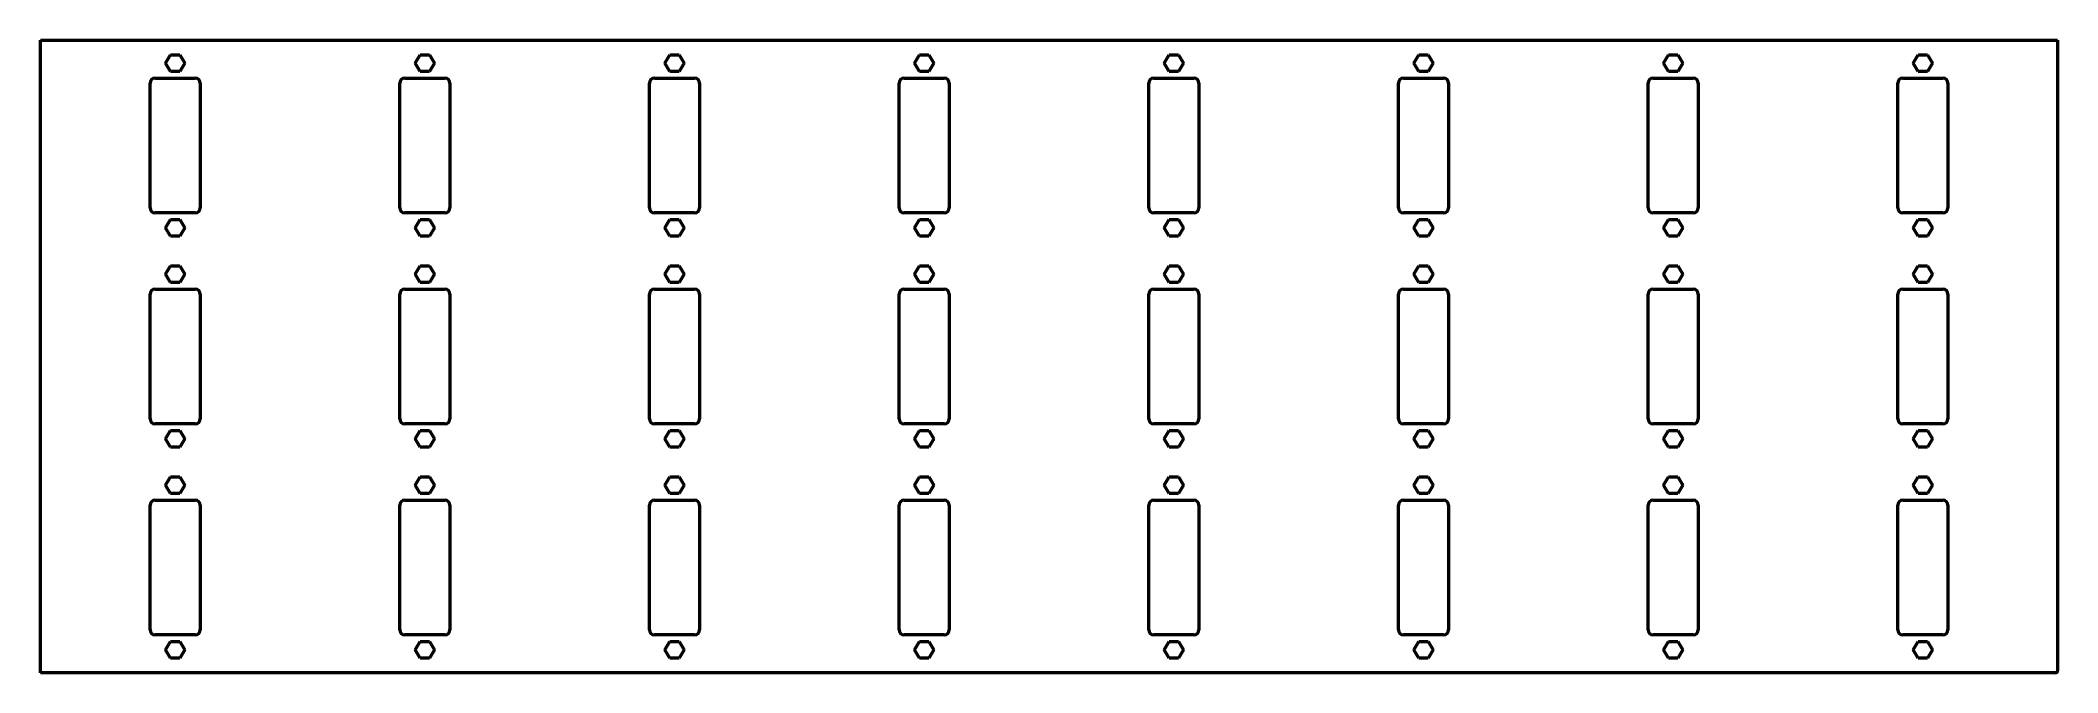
# Model space of a CAD drawing. Header units: millimetres. Extents: x 0 to 2020, y -212 to 421.
import ezdxf

# ---------------------------------------------------------------- set-up
doc = ezdxf.new("R2010")
doc.units = ezdxf.units.MM
doc.layers.add('IV_INTERIOR_PROFILES', color=7, linetype='Continuous', lineweight=50)
doc.layers.add('IV_OUTER_PROFILE', color=7, linetype='Continuous', lineweight=50)

msp = doc.modelspace()

# ---------------------------------------------------------------- linework, layer by layer
at = {"layer": 'IV_INTERIOR_PROFILES'}
for p, q in [((125.3, 398.5), (130.2, 406.9)), ((130.2, 406.9), (139.8, 406.9)), ((139.8, 406.9), (144.7, 398.5)), ((375.3, 398.5), (380.2, 406.9)), ((380.2, 406.9), (389.8, 406.9)), ((389.8, 406.9), (394.7, 398.5)), ((625.3, 398.5), (630.2, 406.9)), ((630.2, 406.9), (639.8, 406.9)), ((639.8, 406.9), (644.7, 398.5)), ((875.3, 398.5), (880.2, 406.9)), ((880.2, 406.9), (889.8, 406.9)), ((889.8, 406.9), (894.7, 398.5)), ((1125.3, 398.5), (1130.2, 406.9)), ((1130.2, 406.9), (1139.8, 406.9)), ((1139.8, 406.9), (1144.7, 398.5)), ((1375.3, 398.5), (1380.2, 406.9)), ((1380.2, 406.9), (1389.8, 406.9)), ((1389.8, 406.9), (1394.7, 398.5)), ((1625.3, 398.5), (1630.2, 406.9)), ((1630.2, 406.9), (1639.8, 406.9)), ((1639.8, 406.9), (1644.7, 398.5)), ((1875.3, 398.5), (1880.2, 406.9)), ((1880.2, 406.9), (1889.8, 406.9)), ((1889.8, 406.9), (1894.7, 398.5)), ((130.2, 390.1), (125.3, 398.5)), ((139.8, 390.1), (130.2, 390.1)), ((144.7, 398.5), (139.8, 390.1)), ((380.2, 390.1), (375.3, 398.5)), ((389.8, 390.1), (380.2, 390.1)), ((394.7, 398.5), (389.8, 390.1)), ((630.2, 390.1), (625.3, 398.5)), ((639.8, 390.1), (630.2, 390.1)), ((644.7, 398.5), (639.8, 390.1)), ((880.2, 390.1), (875.3, 398.5)), ((889.8, 390.1), (880.2, 390.1)), ((894.7, 398.5), (889.8, 390.1)), ((1130.2, 390.1), (1125.3, 398.5)), ((1139.8, 390.1), (1130.2, 390.1)), ((1144.7, 398.5), (1139.8, 390.1)), ((1380.2, 390.1), (1375.3, 398.5)), ((1389.8, 390.1), (1380.2, 390.1)), ((1394.7, 398.5), (1389.8, 390.1)), ((1630.2, 390.1), (1625.3, 398.5)), ((1639.8, 390.1), (1630.2, 390.1)), ((1644.7, 398.5), (1639.8, 390.1)), ((1880.2, 390.1), (1875.3, 398.5)), ((1889.8, 390.1), (1880.2, 390.1)), ((1894.7, 398.5), (1889.8, 390.1)), ((110, 253.5), (110, 378.5)), ((115, 383.5), (155, 383.5)), ((160, 378.5), (160, 253.5)), ((360, 253.5), (360, 378.5)), ((365, 383.5), (405, 383.5)), ((410, 378.5), (410, 253.5)), ((610, 253.5), (610, 378.5)), ((615, 383.5), (655, 383.5)), ((660, 378.5), (660, 253.5)), ((860, 253.5), (860, 378.5)), ((865, 383.5), (905, 383.5)), ((910, 378.5), (910, 253.5)), ((1110, 253.5), (1110, 378.5)), ((1115, 383.5), (1155, 383.5)), ((1160, 378.5), (1160, 253.5)), ((1360, 253.5), (1360, 378.5)), ((1365, 383.5), (1405, 383.5)), ((1410, 378.5), (1410, 253.5)), ((1610, 253.5), (1610, 378.5)), ((1615, 383.5), (1655, 383.5)), ((1660, 378.5), (1660, 253.5)), ((1860, 253.5), (1860, 378.5)), ((1865, 383.5), (1905, 383.5)), ((1910, 378.5), (1910, 253.5)), ((155, 248.5), (115, 248.5)), ((405, 248.5), (365, 248.5)), ((655, 248.5), (615, 248.5)), ((905, 248.5), (865, 248.5)), ((1155, 248.5), (1115, 248.5)), ((1405, 248.5), (1365, 248.5)), ((1655, 248.5), (1615, 248.5)), ((1905, 248.5), (1865, 248.5)), ((125.3, 233.5), (130.2, 241.9)), ((130.2, 225.1), (125.3, 233.5)), ((130.2, 241.9), (139.8, 241.9)), ((139.8, 225.1), (130.2, 225.1)), ((139.8, 241.9), (144.7, 233.5)), ((144.7, 233.5), (139.8, 225.1)), ((375.3, 233.5), (380.2, 241.9)), ((380.2, 225.1), (375.3, 233.5)), ((380.2, 241.9), (389.8, 241.9)), ((389.8, 225.1), (380.2, 225.1)), ((389.8, 241.9), (394.7, 233.5)), ((394.7, 233.5), (389.8, 225.1)), ((625.3, 233.5), (630.2, 241.9)), ((630.2, 225.1), (625.3, 233.5)), ((630.2, 241.9), (639.8, 241.9)), ((639.8, 225.1), (630.2, 225.1)), ((639.8, 241.9), (644.7, 233.5)), ((644.7, 233.5), (639.8, 225.1)), ((875.3, 233.5), (880.2, 241.9)), ((880.2, 225.1), (875.3, 233.5)), ((880.2, 241.9), (889.8, 241.9)), ((889.8, 225.1), (880.2, 225.1)), ((889.8, 241.9), (894.7, 233.5)), ((894.7, 233.5), (889.8, 225.1)), ((1125.3, 233.5), (1130.2, 241.9)), ((1130.2, 225.1), (1125.3, 233.5)), ((1130.2, 241.9), (1139.8, 241.9)), ((1139.8, 225.1), (1130.2, 225.1)), ((1139.8, 241.9), (1144.7, 233.5)), ((1144.7, 233.5), (1139.8, 225.1)), ((1375.3, 233.5), (1380.2, 241.9)), ((1380.2, 225.1), (1375.3, 233.5)), ((1380.2, 241.9), (1389.8, 241.9)), ((1389.8, 225.1), (1380.2, 225.1)), ((1389.8, 241.9), (1394.7, 233.5)), ((1394.7, 233.5), (1389.8, 225.1)), ((1625.3, 233.5), (1630.2, 241.9)), ((1630.2, 225.1), (1625.3, 233.5)), ((1630.2, 241.9), (1639.8, 241.9)), ((1639.8, 225.1), (1630.2, 225.1)), ((1639.8, 241.9), (1644.7, 233.5)), ((1644.7, 233.5), (1639.8, 225.1)), ((1875.3, 233.5), (1880.2, 241.9)), ((1880.2, 225.1), (1875.3, 233.5)), ((1880.2, 241.9), (1889.8, 241.9)), ((1889.8, 225.1), (1880.2, 225.1)), ((1889.8, 241.9), (1894.7, 233.5)), ((1894.7, 233.5), (1889.8, 225.1)), ((125.3, 187.1), (130.2, 195.5)), ((130.2, 178.7), (125.3, 187.1)), ((130.2, 195.5), (139.8, 195.5)), ((139.8, 195.5), (144.7, 187.1)), ((144.7, 187.1), (139.8, 178.7)), ((375.3, 187.1), (380.2, 195.5)), ((380.2, 178.7), (375.3, 187.1)), ((380.2, 195.5), (389.8, 195.5)), ((389.8, 195.5), (394.7, 187.1)), ((394.7, 187.1), (389.8, 178.7)), ((625.3, 187.1), (630.2, 195.5)), ((630.2, 178.7), (625.3, 187.1)), ((630.2, 195.5), (639.8, 195.5)), ((639.8, 195.5), (644.7, 187.1)), ((644.7, 187.1), (639.8, 178.7)), ((875.3, 187.1), (880.2, 195.5)), ((880.2, 178.7), (875.3, 187.1)), ((880.2, 195.5), (889.8, 195.5)), ((889.8, 195.5), (894.7, 187.1)), ((894.7, 187.1), (889.8, 178.7)), ((1125.3, 187.1), (1130.2, 195.5)), ((1130.2, 178.7), (1125.3, 187.1)), ((1130.2, 195.5), (1139.8, 195.5)), ((1139.8, 195.5), (1144.7, 187.1)), ((1144.7, 187.1), (1139.8, 178.7)), ((1375.3, 187.1), (1380.2, 195.5)), ((1380.2, 178.7), (1375.3, 187.1)), ((1380.2, 195.5), (1389.8, 195.5)), ((1389.8, 195.5), (1394.7, 187.1)), ((1394.7, 187.1), (1389.8, 178.7)), ((1625.3, 187.1), (1630.2, 195.5)), ((1630.2, 178.7), (1625.3, 187.1)), ((1630.2, 195.5), (1639.8, 195.5)), ((1639.8, 195.5), (1644.7, 187.1)), ((1644.7, 187.1), (1639.8, 178.7)), ((1875.3, 187.1), (1880.2, 195.5)), ((1880.2, 178.7), (1875.3, 187.1)), ((1880.2, 195.5), (1889.8, 195.5)), ((1889.8, 195.5), (1894.7, 187.1)), ((1894.7, 187.1), (1889.8, 178.7)), ((110, 42.1), (110, 167.1)), ((115, 172.1), (155, 172.1)), ((139.8, 178.7), (130.2, 178.7)), ((160, 167.1), (160, 42.1)), ((360, 42.1), (360, 167.1)), ((365, 172.1), (405, 172.1)), ((389.8, 178.7), (380.2, 178.7)), ((410, 167.1), (410, 42.1)), ((610, 42.1), (610, 167.1)), ((615, 172.1), (655, 172.1)), ((639.8, 178.7), (630.2, 178.7)), ((660, 167.1), (660, 42.1)), ((860, 42.1), (860, 167.1)), ((865, 172.1), (905, 172.1)), ((889.8, 178.7), (880.2, 178.7)), ((910, 167.1), (910, 42.1)), ((1110, 42.1), (1110, 167.1)), ((1115, 172.1), (1155, 172.1)), ((1139.8, 178.7), (1130.2, 178.7)), ((1160, 167.1), (1160, 42.1)), ((1360, 42.1), (1360, 167.1)), ((1365, 172.1), (1405, 172.1)), ((1389.8, 178.7), (1380.2, 178.7)), ((1410, 167.1), (1410, 42.1)), ((1610, 42.1), (1610, 167.1)), ((1615, 172.1), (1655, 172.1)), ((1639.8, 178.7), (1630.2, 178.7)), ((1660, 167.1), (1660, 42.1)), ((1860, 42.1), (1860, 167.1)), ((1865, 172.1), (1905, 172.1)), ((1889.8, 178.7), (1880.2, 178.7)), ((1910, 167.1), (1910, 42.1)), ((155, 37.1), (115, 37.1)), ((125.3, 22.1), (130.2, 30.5)), ((130.2, 13.7), (125.3, 22.1)), ((130.2, 30.5), (139.8, 30.5)), ((139.8, 30.5), (144.7, 22.1)), ((144.7, 22.1), (139.8, 13.7)), ((405, 37.1), (365, 37.1)), ((375.3, 22.1), (380.2, 30.5)), ((380.2, 13.7), (375.3, 22.1)), ((380.2, 30.5), (389.8, 30.5)), ((389.8, 30.5), (394.7, 22.1)), ((394.7, 22.1), (389.8, 13.7)), ((655, 37.1), (615, 37.1)), ((625.3, 22.1), (630.2, 30.5)), ((630.2, 13.7), (625.3, 22.1)), ((630.2, 30.5), (639.8, 30.5)), ((639.8, 30.5), (644.7, 22.1)), ((644.7, 22.1), (639.8, 13.7)), ((905, 37.1), (865, 37.1)), ((875.3, 22.1), (880.2, 30.5)), ((880.2, 13.7), (875.3, 22.1)), ((880.2, 30.5), (889.8, 30.5)), ((889.8, 30.5), (894.7, 22.1)), ((894.7, 22.1), (889.8, 13.7)), ((1155, 37.1), (1115, 37.1)), ((1125.3, 22.1), (1130.2, 30.5)), ((1130.2, 13.7), (1125.3, 22.1)), ((1130.2, 30.5), (1139.8, 30.5)), ((1139.8, 30.5), (1144.7, 22.1)), ((1144.7, 22.1), (1139.8, 13.7)), ((1405, 37.1), (1365, 37.1)), ((1375.3, 22.1), (1380.2, 30.5)), ((1380.2, 13.7), (1375.3, 22.1)), ((1380.2, 30.5), (1389.8, 30.5)), ((1389.8, 30.5), (1394.7, 22.1)), ((1394.7, 22.1), (1389.8, 13.7)), ((1655, 37.1), (1615, 37.1)), ((1625.3, 22.1), (1630.2, 30.5)), ((1630.2, 13.7), (1625.3, 22.1)), ((1630.2, 30.5), (1639.8, 30.5)), ((1639.8, 30.5), (1644.7, 22.1)), ((1644.7, 22.1), (1639.8, 13.7)), ((1905, 37.1), (1865, 37.1)), ((1875.3, 22.1), (1880.2, 30.5)), ((1880.2, 13.7), (1875.3, 22.1)), ((1880.2, 30.5), (1889.8, 30.5)), ((1889.8, 30.5), (1894.7, 22.1)), ((1894.7, 22.1), (1889.8, 13.7)), ((139.8, 13.7), (130.2, 13.7)), ((389.8, 13.7), (380.2, 13.7)), ((639.8, 13.7), (630.2, 13.7)), ((889.8, 13.7), (880.2, 13.7)), ((1139.8, 13.7), (1130.2, 13.7)), ((1389.8, 13.7), (1380.2, 13.7)), ((1639.8, 13.7), (1630.2, 13.7)), ((1889.8, 13.7), (1880.2, 13.7)), ((125.3, -24.4), (130.2, -16)), ((130.2, -16), (139.8, -16)), ((139.8, -16), (144.7, -24.4)), ((375.3, -24.4), (380.2, -16)), ((380.2, -16), (389.8, -16)), ((389.8, -16), (394.7, -24.4)), ((625.3, -24.4), (630.2, -16)), ((630.2, -16), (639.8, -16)), ((639.8, -16), (644.7, -24.4)), ((875.3, -24.4), (880.2, -16)), ((880.2, -16), (889.8, -16)), ((889.8, -16), (894.7, -24.4)), ((1125.3, -24.4), (1130.2, -16)), ((1130.2, -16), (1139.8, -16)), ((1139.8, -16), (1144.7, -24.4)), ((1375.3, -24.4), (1380.2, -16)), ((1380.2, -16), (1389.8, -16)), ((1389.8, -16), (1394.7, -24.4)), ((1625.3, -24.4), (1630.2, -16)), ((1630.2, -16), (1639.8, -16)), ((1639.8, -16), (1644.7, -24.4)), ((1875.3, -24.4), (1880.2, -16)), ((1880.2, -16), (1889.8, -16)), ((1889.8, -16), (1894.7, -24.4)), ((115, -39.4), (155, -39.4)), ((130.2, -32.8), (125.3, -24.4)), ((139.8, -32.8), (130.2, -32.8)), ((144.7, -24.4), (139.8, -32.8)), ((365, -39.4), (405, -39.4)), ((380.2, -32.8), (375.3, -24.4)), ((389.8, -32.8), (380.2, -32.8)), ((394.7, -24.4), (389.8, -32.8)), ((615, -39.4), (655, -39.4)), ((630.2, -32.8), (625.3, -24.4)), ((639.8, -32.8), (630.2, -32.8)), ((644.7, -24.4), (639.8, -32.8)), ((865, -39.4), (905, -39.4)), ((880.2, -32.8), (875.3, -24.4)), ((889.8, -32.8), (880.2, -32.8)), ((894.7, -24.4), (889.8, -32.8)), ((1115, -39.4), (1155, -39.4)), ((1130.2, -32.8), (1125.3, -24.4)), ((1139.8, -32.8), (1130.2, -32.8)), ((1144.7, -24.4), (1139.8, -32.8)), ((1365, -39.4), (1405, -39.4)), ((1380.2, -32.8), (1375.3, -24.4)), ((1389.8, -32.8), (1380.2, -32.8)), ((1394.7, -24.4), (1389.8, -32.8)), ((1615, -39.4), (1655, -39.4)), ((1630.2, -32.8), (1625.3, -24.4)), ((1639.8, -32.8), (1630.2, -32.8)), ((1644.7, -24.4), (1639.8, -32.8)), ((1865, -39.4), (1905, -39.4)), ((1880.2, -32.8), (1875.3, -24.4)), ((1889.8, -32.8), (1880.2, -32.8)), ((1894.7, -24.4), (1889.8, -32.8)), ((110, -169.4), (110, -44.4)), ((160, -44.4), (160, -169.4)), ((360, -169.4), (360, -44.4)), ((410, -44.4), (410, -169.4)), ((610, -169.4), (610, -44.4)), ((660, -44.4), (660, -169.4)), ((860, -169.4), (860, -44.4)), ((910, -44.4), (910, -169.4)), ((1110, -169.4), (1110, -44.4)), ((1160, -44.4), (1160, -169.4)), ((1360, -169.4), (1360, -44.4)), ((1410, -44.4), (1410, -169.4)), ((1610, -169.4), (1610, -44.4)), ((1660, -44.4), (1660, -169.4)), ((1860, -169.4), (1860, -44.4)), ((1910, -44.4), (1910, -169.4)), ((155, -174.4), (115, -174.4)), ((125.3, -189.4), (130.2, -181)), ((130.2, -181), (139.8, -181)), ((139.8, -181), (144.7, -189.4)), ((405, -174.4), (365, -174.4)), ((375.3, -189.4), (380.2, -181)), ((380.2, -181), (389.8, -181)), ((389.8, -181), (394.7, -189.4)), ((655, -174.4), (615, -174.4)), ((625.3, -189.4), (630.2, -181)), ((630.2, -181), (639.8, -181)), ((639.8, -181), (644.7, -189.4)), ((905, -174.4), (865, -174.4)), ((875.3, -189.4), (880.2, -181)), ((880.2, -181), (889.8, -181)), ((889.8, -181), (894.7, -189.4)), ((1155, -174.4), (1115, -174.4)), ((1125.3, -189.4), (1130.2, -181)), ((1130.2, -181), (1139.8, -181)), ((1139.8, -181), (1144.7, -189.4)), ((1405, -174.4), (1365, -174.4)), ((1375.3, -189.4), (1380.2, -181)), ((1380.2, -181), (1389.8, -181)), ((1389.8, -181), (1394.7, -189.4)), ((1655, -174.4), (1615, -174.4)), ((1625.3, -189.4), (1630.2, -181)), ((1630.2, -181), (1639.8, -181)), ((1639.8, -181), (1644.7, -189.4)), ((1905, -174.4), (1865, -174.4)), ((1875.3, -189.4), (1880.2, -181)), ((1880.2, -181), (1889.8, -181)), ((1889.8, -181), (1894.7, -189.4)), ((130.2, -197.8), (125.3, -189.4)), ((139.8, -197.8), (130.2, -197.8)), ((144.7, -189.4), (139.8, -197.8)), ((380.2, -197.8), (375.3, -189.4)), ((389.8, -197.8), (380.2, -197.8)), ((394.7, -189.4), (389.8, -197.8)), ((630.2, -197.8), (625.3, -189.4)), ((639.8, -197.8), (630.2, -197.8)), ((644.7, -189.4), (639.8, -197.8)), ((880.2, -197.8), (875.3, -189.4)), ((889.8, -197.8), (880.2, -197.8)), ((894.7, -189.4), (889.8, -197.8)), ((1130.2, -197.8), (1125.3, -189.4)), ((1139.8, -197.8), (1130.2, -197.8)), ((1144.7, -189.4), (1139.8, -197.8)), ((1380.2, -197.8), (1375.3, -189.4)), ((1389.8, -197.8), (1380.2, -197.8)), ((1394.7, -189.4), (1389.8, -197.8)), ((1630.2, -197.8), (1625.3, -189.4)), ((1639.8, -197.8), (1630.2, -197.8)), ((1644.7, -189.4), (1639.8, -197.8)), ((1880.2, -197.8), (1875.3, -189.4)), ((1889.8, -197.8), (1880.2, -197.8)), ((1894.7, -189.4), (1889.8, -197.8))]:
    msp.add_line(p, q, dxfattribs=at)
for centre, start, end in [((115, 378.5), 90, 180), ((155, 378.5), 0, 90), ((365, 378.5), 90, 180), ((405, 378.5), 0, 90), ((615, 378.5), 90, 180), ((655, 378.5), 0, 90), ((865, 378.5), 90, 180), ((905, 378.5), 0, 90), ((1115, 378.5), 90, 180), ((1155, 378.5), 0, 90), ((1365, 378.5), 90, 180), ((1405, 378.5), 0, 90), ((1615, 378.5), 90, 180), ((1655, 378.5), 0, 90), ((1865, 378.5), 90, 180), ((1905, 378.5), 0, 90), ((115, 253.5), 180, 270), ((155, 253.5), 270, 0), ((365, 253.5), 180, 270), ((405, 253.5), 270, 0), ((615, 253.5), 180, 270), ((655, 253.5), 270, 0), ((865, 253.5), 180, 270), ((905, 253.5), 270, 0), ((1115, 253.5), 180, 270), ((1155, 253.5), 270, 0), ((1365, 253.5), 180, 270), ((1405, 253.5), 270, 0), ((1615, 253.5), 180, 270), ((1655, 253.5), 270, 0), ((1865, 253.5), 180, 270), ((1905, 253.5), 270, 0), ((115, 167.1), 90, 180), ((155, 167.1), 0, 90), ((365, 167.1), 90, 180), ((405, 167.1), 0, 90), ((615, 167.1), 90, 180), ((655, 167.1), 0, 90), ((865, 167.1), 90, 180), ((905, 167.1), 0, 90), ((1115, 167.1), 90, 180), ((1155, 167.1), 0, 90), ((1365, 167.1), 90, 180), ((1405, 167.1), 0, 90), ((1615, 167.1), 90, 180), ((1655, 167.1), 0, 90), ((1865, 167.1), 90, 180), ((1905, 167.1), 0, 90), ((115, 42.1), 180, 270), ((155, 42.1), 270, 0), ((365, 42.1), 180, 270), ((405, 42.1), 270, 0), ((615, 42.1), 180, 270), ((655, 42.1), 270, 0), ((865, 42.1), 180, 270), ((905, 42.1), 270, 0), ((1115, 42.1), 180, 270), ((1155, 42.1), 270, 0), ((1365, 42.1), 180, 270), ((1405, 42.1), 270, 0), ((1615, 42.1), 180, 270), ((1655, 42.1), 270, 0), ((1865, 42.1), 180, 270), ((1905, 42.1), 270, 0), ((115, -44.4), 90, 180), ((155, -44.4), 360, 90), ((365, -44.4), 90, 180), ((405, -44.4), 360, 90), ((615, -44.4), 90, 180), ((655, -44.4), 360, 90), ((865, -44.4), 90, 180), ((905, -44.4), 360, 90), ((1115, -44.4), 90, 180), ((1155, -44.4), 360, 90), ((1365, -44.4), 90, 180), ((1405, -44.4), 360, 90), ((1615, -44.4), 90, 180), ((1655, -44.4), 360, 90), ((1865, -44.4), 90, 180), ((1905, -44.4), 360, 90), ((115, -169.4), 180, 270), ((155, -169.4), 270, 0), ((365, -169.4), 180, 270), ((405, -169.4), 270, 0), ((615, -169.4), 180, 270), ((655, -169.4), 270, 0), ((865, -169.4), 180, 270), ((905, -169.4), 270, 0), ((1115, -169.4), 180, 270), ((1155, -169.4), 270, 0), ((1365, -169.4), 180, 270), ((1405, -169.4), 270, 0), ((1615, -169.4), 180, 270), ((1655, -169.4), 270, 0), ((1865, -169.4), 180, 270), ((1905, -169.4), 270, 0)]:
    msp.add_arc(centre, 5, start, end, dxfattribs=at)
at = {"layer": 'IV_OUTER_PROFILE'}
for p, q in [((0, 421.4), (2020, 421.4)), ((0, -212.2), (0, 421.4)), ((2020, 421.4), (2020, -210.2)), ((2018, -212.2), (0, -212.2))]:
    msp.add_line(p, q, dxfattribs=at)
msp.add_arc((2018, -210.2), 2, 270, 0, dxfattribs=at)

doc.saveas('drawing.dxf')
